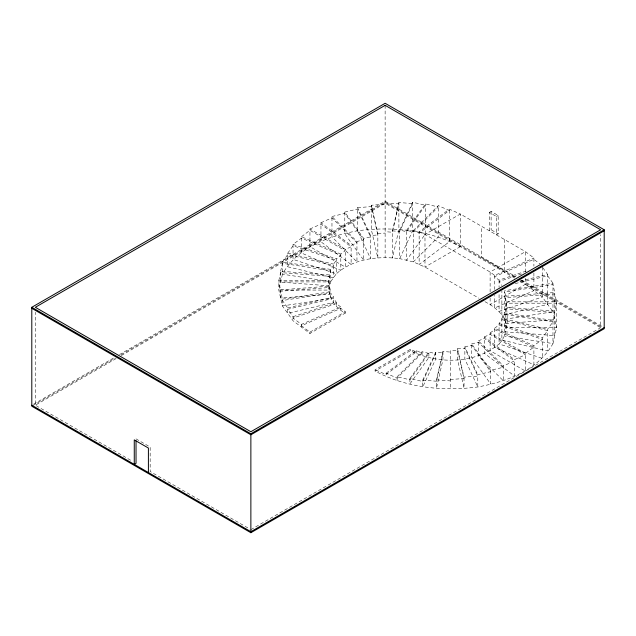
<?xml version="1.0" encoding="UTF-8"?>
<svg xmlns="http://www.w3.org/2000/svg" width="636" height="636" viewBox="0 0 636 636"><rect width="100%" height="100%" fill="white"/><g stroke="black" fill="none" stroke-linecap="round" stroke-linejoin="round"><path stroke-width="0.48" stroke-dasharray="3.18 2.39" d="M280.619 271.246L282.432 263.304L330.696 270.769L329.734 274.975L329.734 285.858L280.619 282.122L280.619 271.246L329.734 274.975M278.807 280.548L280.619 272.606L329.734 276.334C325.529 290.58 331.777 306.377 345.284 313.079L309.947 333.479L293.053 320.759L282.432 305.956L278.807 290.072L278.807 280.548L328.772 280.548M392.428 230.884L398.891 202.526L412.653 203.576L399.718 231.44L392.428 230.884L392.428 258.081L398.891 229.723L398.891 202.526M442.966 351.493L442.966 359.658L436.503 388.016L436.503 379.851L442.966 351.493L450.264 352.05M552.97 320.441L554.775 312.499L505.66 308.762L504.698 312.976L552.97 320.441L552.97 343.559C537.921 370.589 506.55 381.632 477.779 386.966C442.958 391.561 406.388 387.801 375.081 371.074L375.081 369.715L410.411 349.315L416.246 351.907L386.092 374.596L375.081 369.715M399.718 230.081L412.653 202.216L425.476 205.277L406.515 231.703L399.718 230.081L399.718 258.637L413.313 261.889L424.983 267.056L478.972 298.228M422.741 380.169L435.676 352.296L442.966 352.853L436.503 381.21L422.741 380.169L422.741 386.966L435.676 359.101L435.676 352.296M287.742 253.176L293.053 245.774L336.325 260.196L333.51 264.123L333.51 277.725L287.742 266.778L287.742 253.176L333.51 264.123M282.432 261.937L287.742 254.535L333.51 265.482L330.696 269.41L330.696 281.645L328.772 290.072L278.807 290.072L282.432 274.18L282.432 261.937L330.696 269.41M406.515 230.343L425.476 203.918L438.299 206.986L413.313 231.973L406.515 230.343L406.515 260.267L425.476 233.841L425.476 203.918M409.918 378.46L428.879 352.034L435.676 353.664L422.741 381.528L409.918 378.46L409.918 383.898L428.879 357.472L428.879 352.034M501.883 318.254L504.698 314.335L552.97 321.8L547.66 329.202L547.66 350.961L501.883 340.014L501.883 318.254L547.66 329.202M484.974 301.695C495.142 307.148 505.874 315.17 506.622 327.667L556.587 327.667L552.97 311.783L552.97 283.219L504.698 290.692L504.698 336.094L552.97 343.559L556.587 327.667L556.587 301.83L554.775 293.888L505.66 297.616C506.797 312.61 510.66 331.92 499.069 343.941L499.069 323.541L501.883 319.614L547.66 330.561L542.349 337.962L542.349 358.362L499.069 343.941C474.782 364.158 437.886 364.5 410.411 350.682L375.081 371.074M413.313 230.614L438.299 205.627L449.31 210.5L419.148 233.197L413.313 230.614L413.313 261.889L438.299 236.902L438.299 205.627M397.103 376.75L422.081 351.772L428.879 353.393L409.918 379.819L397.103 376.75L397.103 380.837M301.504 236.695L309.947 230.343L345.284 250.743L340.801 254.114L340.801 270.427L301.504 253.017L301.504 236.695L340.801 254.114M412.653 202.216L412.653 230.773L399.718 258.637C377.848 255.895 353.425 258.701 336.325 273.798L293.053 259.377L293.053 244.415L301.504 238.055L340.801 255.473L336.325 258.836L336.325 273.798L330.696 281.645L282.432 274.18C297.473 247.15 328.852 236.107 357.615 230.773C392.444 226.178 429.006 229.938 460.321 246.665L460.321 214.022L449.31 209.141L419.148 231.838L419.148 264.473L449.31 241.783L449.31 209.141M386.092 373.237L416.246 350.547L422.081 353.131L397.103 378.11L386.092 373.237L386.092 375.956M494.593 328.271L499.069 324.901L542.349 339.322L533.898 345.682L533.898 364.722L494.593 347.312L494.593 328.271L533.898 345.682M490.118 333.002L494.593 329.631L533.898 347.041L525.447 353.401L525.447 371.074L490.118 350.682L490.118 333.002L525.447 353.401M33.517 404.218L114.329 357.559M119.489 354.586L385.13 201.215L515.717 276.604M32.659 405.736L115.188 358.084M121.206 354.61L385.13 202.232L515.717 277.622M116.126 358.569L35.33 405.212L35.33 312.236M121.277 355.588L385.13 203.25L515.168 278.33M489.346 212.424L491.119 211.406L498.187 215.485L498.187 233.841L496.414 234.859L496.414 216.502L489.346 212.424L489.346 230.781L491.119 229.763L498.187 233.841M496.414 216.502L498.187 215.485M309.947 332.119L345.284 311.72L340.801 308.349L301.504 325.759L309.947 332.119L309.947 333.479M460.321 246.665L424.983 267.056L424.983 234.422L460.321 214.022L525.447 251.625L533.898 257.978L533.898 266.182M525.447 278.33L525.447 284.26L490.118 304.66L490.118 297.735M250.87 529.645L600.67 327.691L600.67 234.716M320.957 222.743L331.968 217.862L356.955 242.849L351.12 245.432L320.957 222.743L320.957 241.783L351.12 264.473L351.12 245.432M309.947 228.984L320.957 224.103L351.12 246.792L345.284 249.384L309.947 228.984L309.947 246.665L345.284 267.056L345.284 249.384M340.801 306.989L336.325 303.618L293.053 318.04L301.504 324.4L340.801 306.989L340.801 309.708M419.148 231.838L424.983 234.422L490.118 272.025L494.593 275.396L533.898 257.978M484.282 336.945L490.118 334.361L525.447 354.761L514.437 359.634L484.282 336.945L484.282 353.266L514.437 375.956L514.437 359.634M478.439 340.888L484.282 338.304L514.437 360.994L503.426 365.875L503.426 380.837L478.439 355.85L478.439 340.888L503.426 365.875M293.053 316.68L336.325 302.259L333.51 298.332L287.742 309.279L293.053 316.68L293.053 320.759M541.578 265.117L533.898 259.337L494.593 276.755L499.069 280.118L527.292 270.713M521.647 273.957L499.069 281.486L501.883 285.405M344.791 212.082L357.615 209.013L370.55 236.878L363.752 238.508L344.791 212.082L344.791 233.841L363.752 260.267L363.752 238.508M331.968 216.502L344.791 213.442L363.752 239.867L356.955 241.489L331.968 216.502L331.968 236.902L356.955 261.889L356.955 241.489M287.742 307.919L333.51 296.972L333.51 302.41L287.742 313.357L287.742 307.919L282.432 300.518L330.696 293.053L333.51 296.972M520.002 281.072L547.66 274.458L547.66 304.382L501.883 315.329L501.883 290.708M515.24 283.577L547.66 275.817L552.97 283.219M471.65 343.877L478.439 342.248L503.426 367.234L490.602 370.303L471.65 343.877L471.65 357.472L490.602 383.898L490.602 370.303M464.852 346.859L471.65 345.237L490.602 371.663L477.779 374.723L477.779 386.966L464.852 359.101L464.852 346.859L477.779 374.723M282.432 299.159L330.696 291.693L329.734 287.48L280.619 291.209L282.432 299.159L282.432 305.956L330.696 298.491L330.696 291.693M504.698 319.248L552.97 311.783L542.349 296.98L525.447 284.26M371.376 205.245L377.84 233.603L377.84 258.081L371.376 229.723L371.376 205.245L385.13 204.204M357.615 207.654L371.376 206.605L377.84 234.962L370.55 235.519L357.615 207.654L357.615 230.773L370.55 258.637L370.55 235.519M377.84 233.603L385.13 233.054M280.619 289.849L329.734 286.12L329.734 294.277L280.619 298.014L280.619 289.849L278.807 281.907L328.772 281.907L329.734 286.12M505.66 296.257L554.775 292.528L554.775 335.617L505.66 331.881L505.66 296.257L504.698 292.051L552.97 284.586L554.775 292.528M505.66 323.462L554.775 319.725M457.554 348.774L464.852 348.218L477.779 376.083L464.026 377.132L457.554 348.774L457.554 359.658L464.026 388.016L464.026 377.132M450.264 379.541L464.026 378.492L457.554 350.134L450.264 350.69L450.264 389.057M506.622 301.83L556.587 301.83M385.13 202.844L398.891 203.886L392.428 232.243L385.13 231.687M436.503 379.851L450.264 380.9M293.053 244.415L336.325 258.836M499.069 323.541L542.349 337.962M521.727 280.079L604.2 327.691M520.868 280.603L602.483 327.715M519.946 281.088L600.67 327.691M136.032 438.864L150.168 447.029L150.168 471.507L250.012 529.152M36.188 405.704L131.763 460.885M542.874 267.796L547.66 274.458M542.349 267.056L542.349 296.98L499.069 311.401L499.069 293.061M533.898 273.027L533.898 290.62L494.593 308.031L494.593 295.327M525.447 272.025L525.447 251.625L490.118 272.025L490.118 291.805M504.316 239.422L504.316 270.761L481.444 257.548L481.444 226.217M499.069 280.118L499.069 287.273M494.593 275.396L494.593 289.46M491.119 211.406L491.119 229.763M422.081 351.772L422.081 355.85M416.246 350.547L416.246 353.266M410.411 349.315L410.411 350.682M385.13 105.338L385.13 257.532M345.284 311.72L345.284 313.079M336.325 302.259L336.325 306.337M301.504 324.4L301.504 327.119M506.622 303.189L505.66 307.403L554.775 311.131L556.587 303.189L506.622 303.189"/><path stroke-width="0.95" d="M31.8 307.291L385.13 103.294L604.2 229.771L604.2 328.709L250.87 532.706L31.8 406.229L31.8 307.291L250.87 433.768L604.2 229.771M604.2 230.789L250.87 434.786L31.8 308.309M604.2 327.691L250.87 531.688L31.8 405.212M250.87 433.768L250.87 532.706M148.403 472.524L148.403 448.046L134.268 439.889L134.268 464.367L136.032 463.35L136.032 440.828M385.13 105.338L35.33 307.291L250.87 431.725L600.67 229.771L385.13 105.338"/></g></svg>
